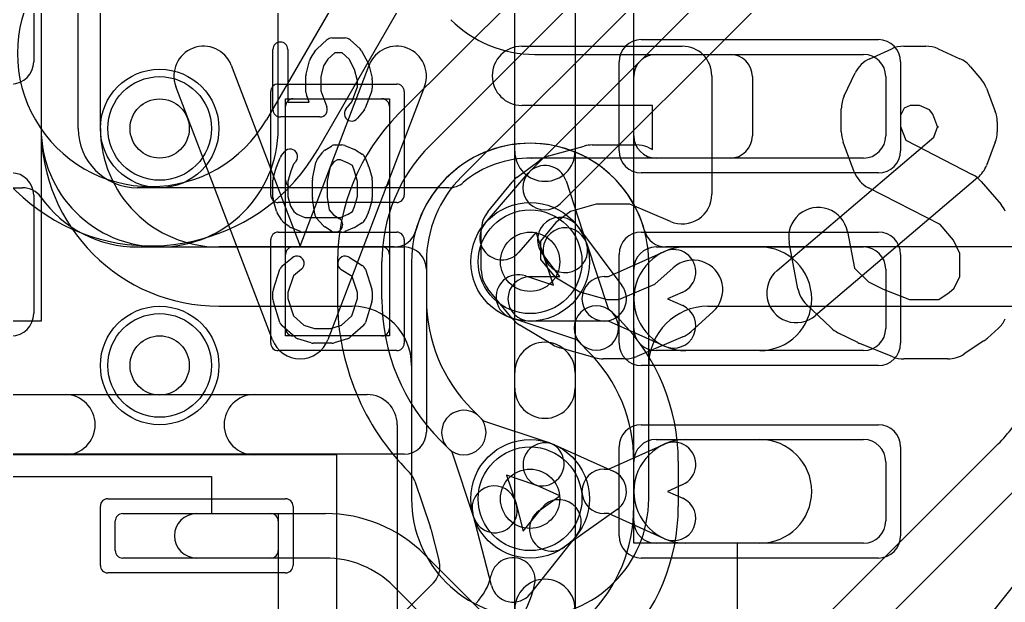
# Model space of a CAD drawing. Extents: x -3.9 to 29.3, y -3.9 to 20.
# Drawn here: x 5.028 to 8.353, y 10.401 to 12.367 of the extents above; entities that cross this region are included whole.
import ezdxf

# ---------------------------------------------------------------- set-up
doc = ezdxf.new("R2010")
doc.units = 0
for name, color, linetype in [('Hole', 1, 'CONTINUOUS'), ('L1', 3, 'CONTINUOUS'), ('L2', 3, 'CONTINUOUS'), ('L3', 3, 'CONTINUOUS'), ('L4', 3, 'CONTINUOUS'), ('MetalMask-A', 176, 'CONTINUOUS'), ('PartsArea-A', 111, 'CONTINUOUS'), ('PartsSilk-A', 221, 'CONTINUOUS'), ('PartsSilk-B', 221, 'CONTINUOUS'), ('Resist-A', 2, 'CONTINUOUS'), ('Resist-B', 2, 'CONTINUOUS'), ('Silk-A', 140, 'CONTINUOUS'), ('Silk-B', 140, 'CONTINUOUS')]:
    doc.layers.add(name, color=color, linetype=linetype)

msp = doc.modelspace()

# ---------------------------------------------------------------- linework, layer by layer
at = {"layer": 'Hole'}
for centre in [(5.5, 12), (6.75, 11.55), (5.5, 11.2), (6.75, 10.75)]:
    msp.add_circle(centre, 0.1, dxfattribs=at)
at = {"layer": 'L1'}
for p, q in [((5.22504, 12), (5.22504, 12.8)), ((6.76569, 12.25), (7.42503, 12.25)), ((7.175, 12.25), (7.875, 12.25)), ((7.1, 11.975), (7.1, 12.175)), ((7.5, 12.17503), (7.5, 11.97497)), ((7.95, 12.175), (7.95, 11.975)), ((5.925, 11.825), (5.925, 12.075)), ((5.95, 12.1), (6.25, 12.1)), ((6.275, 12.075), (6.275, 11.825)), ((7.42503, 11.9), (6.75583, 11.9)), ((7.875, 11.9), (7.175, 11.9)), ((3.67497, 11.8), (5.03771, 11.8)), ((6.47609, 11.8), (5.42504, 11.8)), ((6.25, 11.8), (5.95, 11.8)), ((6.91, 11.67), (7.05999, 11.47)), ((5.42504, 11.59996), (6.32503, 11.59996)), ((5.925, 11.325), (5.925, 11.575)), ((5.95, 11.6), (6.25, 11.6)), ((6.275, 11.575), (6.275, 11.325)), ((6.85, 11.5), (6.79, 11.58)), ((7.014, 11.5), (7.20357, 11.58476)), ((7.175, 11.6), (7.875, 11.6)), ((7.275, 11.6), (7.525, 11.6)), ((6.4, 11.52499), (6.4, 10.97501)), ((7.1, 11.325), (7.1, 11.525)), ((7.95, 11.525), (7.95, 11.325)), ((6.75, 11.5), (6.85, 11.5)), ((7, 11.5), (7.014, 11.5)), ((7.26479, 11.44782), (7.21375, 11.425)), ((7.21375, 11.425), (7.26479, 11.40218)), ((6.99999, 11.35), (6.75, 11.35)), ((7.014, 11.35), (7, 11.35)), ((7.20357, 11.26524), (7.014, 11.35)), ((6.25, 11.3), (5.95, 11.3)), ((7.875, 11.25), (7.175, 11.25)), ((7.525, 11.25), (7.275, 11.25)), ((7.175, 10.95), (7.875, 10.95)), ((7.275, 10.95), (7.525, 10.95)), ((6.83176, 10.93253), (7.03065, 10.84345)), ((7.014, 10.85), (7.20357, 10.93476)), ((6.32503, 10.90004), (4.5828, 10.90004)), ((7.1, 10.675), (7.1, 10.875)), ((7.95, 10.875), (7.95, 10.675)), ((7, 10.85), (7.014, 10.85)), ((6.85, 10.76), (6.77044, 10.79563)), ((7.26479, 10.79782), (7.21375, 10.775)), ((7.21375, 10.775), (7.26479, 10.75218)), ((6.77908, 10.70932), (6.85, 10.76)), ((7.04359, 10.71398), (6.86628, 10.58728)), ((5.35, 10.575), (5.35, 10.675)), ((5.375, 10.7), (5.875, 10.7)), ((5.625, 10.7), (6.05931, 10.7)), ((5.9, 10.675), (5.9, 10.575)), ((7.014, 10.7), (7, 10.7)), ((7.20357, 10.61524), (7.014, 10.7)), ((7.875, 10.6), (7.175, 10.6)), ((7.525, 10.6), (7.275, 10.6)), ((5.875, 10.55), (5.375, 10.55)), ((6.05931, 10.55), (5.625, 10.55)), ((6.3952, 10.56088), (6.76704, 10.18902)), ((6.66098, 10.08295), (6.28913, 10.45481))]:
    msp.add_line(p, q, dxfattribs=at)
for centre in [(5.5, 12), (6.75, 11.55), (5.5, 11.2), (6.75, 10.75)]:
    msp.add_circle(centre, 0.2, dxfattribs=at)
for centre, radius, start, end in [((6.76568, 12.65), 0.4, -135, -89.99857), ((7.175, 12.175), 0.075, 90, 180), ((7.42503, 12.17503), 0.07497, 0, 90), ((7.875, 12.175), 0.075, 0, 90), ((5.95, 12.075), 0.025, 90, 180), ((6.25, 12.075), 0.025, 0, 90), ((5.42504, 12), 0.2, 180, -90), ((7.175, 11.975), 0.075, 180, -90), ((7.42503, 11.97497), 0.07497, -90, 0), ((7.875, 11.975), 0.075, -90, 0), ((6.75, 11.55), 0.35004, 89.2143, 130.12601), ((6.75583, 11.97497), 0.07497, -90.78723, -90), ((5.95, 11.825), 0.025, 180, -90), ((6.25, 11.825), 0.025, -90, 0), ((6.47609, 11.87497), 0.07497, -90, -49.86955), ((5.03771, 11.72503), 0.07497, 35.37332, 90), ((5.42504, 12), 0.40004, -144.62899, -90), ((6.85, 11.625), 0.075, 36.8699, -143.13194), ((5.95, 11.575), 0.025, 90, 180), ((6.25, 11.575), 0.025, 0, 90), ((6.32503, 11.52499), 0.07497, 0, 90), ((7.275, 11.425), 0.175, 90, -90), ((7.175, 11.525), 0.075, 90, 180), ((7.23418, 11.51629), 0.075, -65.91263, 114.08968), ((7.525, 11.425), 0.175, -90, 90), ((7.875, 11.525), 0.075, 0, 90), ((6.75, 11.425), 0.075, 90, -90), ((7, 11.425), 0.075, 90, -90), ((6.99999, 11.425), 0.075, -90, 36.8699), ((7.23418, 11.33371), 0.075, -114.08737, 65.91032), ((5.95, 11.325), 0.025, 180, -90), ((6.25, 11.325), 0.025, -90, 0), ((7.175, 11.325), 0.075, 180, -90), ((7.875, 11.325), 0.075, -90, 0), ((6.32503, 10.97501), 0.07497, -90, 0), ((7.275, 10.775), 0.175, 90, -90), ((7.175, 10.875), 0.075, 90, 180), ((7.23418, 10.86629), 0.075, -65.91263, 114.08968), ((7.525, 10.775), 0.175, -90, 90), ((7.875, 10.875), 0.075, 0, 90), ((6.8011, 10.86408), 0.075, 65.87152, -114.12693), ((7, 10.775), 0.075, 90, -90), ((6.99999, 10.775), 0.075, -54.45344, 65.87152), ((7.23418, 10.68371), 0.075, -114.08737, 65.91032), ((6.82268, 10.6483), 0.075, 125.54656, -54.45162), ((5.375, 10.675), 0.025, 90, 180), ((5.625, 10.625), 0.075, 90, -90), ((5.875, 10.675), 0.025, 0, 90), ((6.05932, 10.225), 0.475, 45, 90.00121), ((7.175, 10.675), 0.075, 180, -90), ((7.875, 10.675), 0.075, -90, 0), ((5.375, 10.575), 0.025, 180, -90), ((5.875, 10.575), 0.025, -90, 0), ((6.05932, 10.225), 0.325, 45, 90.00176)]:
    msp.add_arc(centre, radius, start, end, dxfattribs=at)
at = {"layer": 'L2'}
for p, q in [((5.09996, 12.8), (5.09996, 12)), ((5.90004, 12), (5.90004, 12.8)), ((6.34996, 11.55), (6.34996, 10.75)), ((7.15004, 10.75), (7.15004, 11.55))]:
    msp.add_line(p, q, dxfattribs=at)
msp.add_circle((5.5, 11.2), 0.2, dxfattribs=at)
for centre, start, end in [((5.5, 12), 180, 0), ((6.75, 11.55), 0, 180), ((6.75, 10.75), 180, 0)]:
    msp.add_arc(centre, 0.40004, start, end, dxfattribs=at)
at = {"layer": 'L3'}
for p, q in [((5.09996, 12.7), (5.09996, 12)), ((5.3, 12), (5.3, 12.7)), ((6.29172, 11.6), (5.7, 11.6)), ((11.93431, 11.6), (7.20828, 11.6)), ((5.7, 11.39996), (6.14996, 11.39996)), ((7.35004, 11.39996), (11.93431, 11.39996)), ((6.34996, 11.19996), (6.34996, 10.75)), ((7.15004, 10.75), (7.15004, 11.19996))]:
    msp.add_line(p, q, dxfattribs=at)
for centre in [(5.5, 12), (5.5, 11.2)]:
    msp.add_circle(centre, 0.2, dxfattribs=at)
for centre, radius, start, end in [((5.7, 12), 0.60004, 180, -90), ((5.7, 12), 0.4, 180, -90), ((6.75, 11.55), 0.40004, 15.25386, 164.74614), ((6.29172, 11.67497), 0.07497, -90, -15.25043), ((7.20828, 11.67497), 0.07497, -164.74957, -90), ((6.14996, 11.19996), 0.2, 0, 90), ((7.35004, 11.19996), 0.2, 90, 180), ((6.75, 10.75), 0.40004, 180, 0)]:
    msp.add_arc(centre, radius, start, end, dxfattribs=at)
at = {"layer": 'L4'}
for p, q in [((6.41255, 11.94287), (8.59023, 14.12055)), ((8.69629, 14.01449), (6.51861, 11.83681)), ((6.74697, 11.85303), (8.80243, 13.90849)), ((8.90849, 13.80243), (6.85303, 11.74697)), ((6.69318, 13.47203), (5.86001, 12.02893)), ((6.03325, 11.92891), (6.86642, 13.37201)), ((6.8295, 12.57202), (6.30645, 12.04897)), ((6.59831, 11.68035), (6.74312, 11.84888)), ((6.87131, 11.82324), (6.94016, 11.61197)), ((6.77, 11.65001), (6.71207, 11.58259)), ((6.79754, 11.56549), (6.77, 11.65001)), ((6.93968, 11.61341), (7.01351, 11.39255)), ((6.09995, 11.55043), (6.09995, 11.42354)), ((6.24999, 11.42353), (6.24999, 11.55043)), ((6.39999, 11.55043), (6.39999, 11.42353)), ((6.82919, 11.47081), (6.79742, 11.56585)), ((6.73415, 11.50258), (6.82919, 11.47081)), ((7.01351, 11.39255), (7.02665, 11.37941)), ((7.02665, 11.37941), (7.05229, 11.35377)), ((6.90745, 11.28649), (6.68659, 11.36032)), ((6.92059, 11.27335), (6.90745, 11.28649)), ((6.94623, 11.24771), (6.92059, 11.27335)), ((6.55375, 11.05231), (6.57941, 11.02664)), ((6.5794, 11.02665), (6.59254, 11.01351)), ((6.59254, 11.01351), (6.81341, 10.93968)), ((6.47333, 10.9206), (6.44768, 10.94624)), ((6.48648, 10.90745), (6.47334, 10.92059)), ((6.56032, 10.68659), (6.48648, 10.90745)), ((7.53697, 10.14303), (8.32899, 10.93506)), ((7.1, 10.72353), (7.1, 10.87647)), ((7.25, 10.87647), (7.25, 10.72353)), ((6.34161, 10.84014), (6.34292, 10.83883)), ((6.36101, 10.80959), (6.41332, 10.65309)), ((6.76585, 10.79742), (6.67081, 10.82919)), ((6.67081, 10.82919), (6.70258, 10.73415)), ((8.43506, 10.829), (7.64303, 10.03697)), ((6.7016, 10.73745), (6.72675, 10.64046)), ((6.72675, 10.64046), (6.78912, 10.71887)), ((6.61928, 10.4573), (6.5564, 10.69979)), ((6.41479, 10.64814), (6.44332, 10.53814)), ((6.90652, 10.62549), (6.75058, 10.42944)), ((8.00983, 9.98894), (8.50434, 10.61195)), ((6.42375, 10.46628), (5.97943, 10.02196))]:
    msp.add_line(p, q, dxfattribs=at)
for centre in [(5.5, 12), (6.75, 11.55), (5.5, 11.2), (6.75, 10.75)]:
    msp.add_circle(centre, 0.2, dxfattribs=at)
for centre, radius, start, end in [((5.4703, 12.25392), 0.65003, 150.00071, -29.99929), ((5.4703, 12.25393), 0.45, 149.99991, -29.99988), ((6.80499, 11.55043), 0.70504, 135, 180), ((6.80499, 11.55043), 0.555, 135, 180), ((6.8, 11.8), 0.075, 18.05084, 139.32578), ((6.8, 11.8), 0.075, 135, -45), ((6.80499, 11.55043), 0.405, 135, 180), ((6.65519, 11.63147), 0.075, 139.32578, -40.67094), ((6.86855, 11.58963), 0.075, 18.48568, -161.51587), ((6.86885, 11.58873), 0.075, -161.94916, 18.05008), ((6.71037, 11.43145), 0.075, 71.51432, -108.48413), ((6.92499, 11.42354), 0.82504, 180, -134.99902), ((6.92499, 11.42353), 0.675, 180, -135.0012), ((6.92499, 11.42353), 0.525, 180, -135.00154), ((6.97362, 11.32638), 0.075, 45, -135), ((6.97362, 11.32638), 0.075, -135, 45), ((6.575, 10.87647), 0.675, 0, 45.0006), ((6.575, 10.87647), 0.525, 0, 45.00077), ((6.52637, 10.97362), 0.075, 45, -134.99872), ((7.93301, 11.33104), 0.56, -45, -29.9997), ((6.52637, 10.97362), 0.075, -135.0108, 44.98883), ((6.78963, 10.86855), 0.075, -108.48568, 71.5166), ((6.28991, 10.78582), 0.07497, 18.4857, 45), ((6.629, 10.71862), 0.075, 14.54021, -165.46284), ((6.84782, 10.67218), 0.075, -38.49875, 141.50093), ((6.63145, 10.71037), 0.075, -161.51432, 18.48629), ((6.575, 10.72352), 0.525, -45, 0.00109), ((6.575, 10.72352), 0.675, -45, 0.00085), ((6.34222, 10.62932), 0.07497, 14.53857, 18.4857), ((6.69188, 10.47613), 0.075, -11.97523, 168.0249), ((6.37072, 10.51931), 0.075, -45, 14.54021), ((6.43507, 10.5306), 0.18752, -45, -11.97568), ((6.69188, 10.47613), 0.075, -165.45979, -38.49875), ((6.43507, 10.5306), 0.33752, -45, -11.97513)]:
    msp.add_arc(centre, radius, start, end, dxfattribs=at)
at = {"layer": 'MetalMask-A'}
for p, q in [((7.175, 12.25), (7.875, 12.25)), ((7.1, 11.975), (7.1, 12.175)), ((7.95, 12.175), (7.95, 11.975)), ((5.925, 11.825), (5.925, 12.075)), ((5.95, 12.1), (6.25, 12.1)), ((6.275, 12.075), (6.275, 11.825)), ((7.875, 11.9), (7.175, 11.9)), ((6.25, 11.8), (5.95, 11.8)), ((5.925, 11.325), (5.925, 11.575)), ((5.95, 11.6), (6.25, 11.6)), ((6.275, 11.575), (6.275, 11.325)), ((7.175, 11.6), (7.875, 11.6)), ((7.1, 11.325), (7.1, 11.525)), ((7.95, 11.525), (7.95, 11.325)), ((6.25, 11.3), (5.95, 11.3)), ((7.875, 11.25), (7.175, 11.25)), ((7.175, 10.95), (7.875, 10.95)), ((7.1, 10.675), (7.1, 10.875)), ((7.95, 10.875), (7.95, 10.675)), ((5.35, 10.575), (5.35, 10.675)), ((5.375, 10.7), (5.875, 10.7)), ((5.9, 10.675), (5.9, 10.575)), ((7.875, 10.6), (7.175, 10.6)), ((5.875, 10.55), (5.375, 10.55))]:
    msp.add_line(p, q, dxfattribs=at)
for centre, radius, start, end in [((7.175, 12.175), 0.075, 90, 180), ((7.875, 12.175), 0.075, 0, 90), ((5.95, 12.075), 0.025, 90, 180), ((6.25, 12.075), 0.025, 0, 90), ((7.175, 11.975), 0.075, 180, -90), ((7.875, 11.975), 0.075, -90, 0), ((5.95, 11.825), 0.025, 180, -90), ((6.25, 11.825), 0.025, -90, 0), ((5.95, 11.575), 0.025, 90, 180), ((6.25, 11.575), 0.025, 0, 90), ((7.175, 11.525), 0.075, 90, 180), ((7.875, 11.525), 0.075, 0, 90), ((5.95, 11.325), 0.025, 180, -90), ((6.25, 11.325), 0.025, -90, 0), ((7.175, 11.325), 0.075, 180, -90), ((7.875, 11.325), 0.075, -90, 0), ((7.175, 10.875), 0.075, 90, 180), ((7.875, 10.875), 0.075, 0, 90), ((5.375, 10.675), 0.025, 90, 180), ((5.875, 10.675), 0.025, 0, 90), ((7.175, 10.675), 0.075, 180, -90), ((7.875, 10.675), 0.075, -90, 0), ((5.375, 10.575), 0.025, 180, -90), ((5.875, 10.575), 0.025, -90, 0)]:
    msp.add_arc(centre, radius, start, end, dxfattribs=at)
at = {"layer": 'PartsArea-A'}
for p, q in [((7.1, 10.6), (7.1, 12.9)), ((5.1, 12.65), (5.1, 11.35)), ((5.925, 11.3), (5.925, 12.1)), ((5.925, 12.1), (6.275, 12.1)), ((6.275, 12.1), (6.275, 11.3)), ((5.1, 11.35), (4.4, 11.35)), ((6.275, 11.3), (5.925, 11.3)), ((4.625, 10.825), (5.675, 10.825)), ((5.675, 10.825), (5.675, 10.7)), ((5.675, 10.7), (5.9, 10.7)), ((5.9, 10.7), (5.9, 9.5)), ((7.45, 10.6), (7.1, 10.6)), ((7.45, 9.65), (7.45, 10.6))]:
    msp.add_line(p, q, dxfattribs=at)
at = {"layer": 'PartsSilk-A'}
for p, q in [((6.6984, 9), (6.6984, 13.33081)), ((6.9016, 13.33081), (6.9016, 9.1016)), ((6.08148, 12.30556), (6.12593, 12.30556)), ((6.03125, 12.26843), (6.06458, 12.29899)), ((6.14283, 12.29899), (6.17616, 12.26843)), ((5.88241, 12.06389), (5.88241, 12.26667)), ((5.93241, 12.26667), (5.93241, 12.08889)), ((6.00883, 12.23609), (6.02735, 12.26387)), ((6.09121, 12.25556), (6.06727, 12.23362)), ((6.1162, 12.25556), (6.09121, 12.25556)), ((6.13921, 12.23446), (6.1162, 12.25556)), ((6.18132, 12.26176), (6.20354, 12.22009)), ((5.99427, 12.18384), (6.00538, 12.22828)), ((6.05283, 12.21196), (6.04352, 12.1747)), ((6.06727, 12.23362), (6.05283, 12.21196)), ((6.15797, 12.19928), (6.13921, 12.23446)), ((6.20573, 12.21439), (6.21684, 12.16995)), ((5.99352, 12.12222), (5.99352, 12.17778)), ((6.04352, 12.1747), (6.04352, 12.12682)), ((6.16759, 12.16081), (6.15797, 12.19928)), ((6.1484, 12.09034), (6.16759, 12.14071)), ((6.16759, 12.14071), (6.16759, 12.16081)), ((6.21759, 12.16389), (6.21759, 12.13611)), ((6.00446, 12.08889), (5.99516, 12.11332)), ((6.04352, 12.12682), (6.0641, 12.07279)), ((6.21595, 12.12721), (6.19373, 12.06888)), ((5.93241, 12.08889), (6.00446, 12.08889)), ((6.12863, 12.06562), (6.1484, 12.09034)), ((6.04074, 12.03889), (5.90741, 12.03889)), ((6.18989, 12.06216), (6.16767, 12.03438)), ((6.05713, 11.92676), (6.07935, 11.94064)), ((6.09259, 11.94444), (6.11481, 11.94444)), ((6.12442, 11.94252), (6.15776, 11.92864)), ((5.91011, 11.90729), (5.92122, 11.92118)), ((6.03176, 11.89544), (6.05028, 11.92044)), ((6.1614, 11.92676), (6.18362, 11.91287)), ((5.89531, 11.87317), (5.90642, 11.90095)), ((5.95147, 11.87895), (5.94221, 11.85579)), ((5.96026, 11.88994), (5.95147, 11.87895)), ((6.01623, 11.8299), (6.02734, 11.88546)), ((6.08764, 11.88687), (6.07527, 11.87017)), ((6.09976, 11.89444), (6.08764, 11.88687)), ((6.10981, 11.89444), (6.09976, 11.89444)), ((6.13664, 11.88327), (6.10981, 11.89444)), ((6.15019, 11.8748), (6.13664, 11.88327)), ((6.15779, 11.85579), (6.15019, 11.8748)), ((6.19358, 11.90095), (6.20469, 11.87317)), ((5.88337, 11.83187), (5.89448, 11.87076)), ((5.94221, 11.85579), (5.93241, 11.8215)), ((6.07527, 11.87017), (6.06574, 11.82252)), ((6.16759, 11.8215), (6.15779, 11.85579)), ((6.20552, 11.87076), (6.21663, 11.83187)), ((5.88241, 11.76667), (5.88241, 11.825)), ((5.93241, 11.8215), (5.93241, 11.77017)), ((6.01574, 11.76667), (6.01574, 11.825)), ((6.06574, 11.82252), (6.06574, 11.76842)), ((6.16759, 11.77017), (6.16759, 11.8215)), ((6.21759, 11.825), (6.21759, 11.76667)), ((5.89448, 11.72091), (5.88337, 11.7598)), ((5.93241, 11.77017), (5.94167, 11.73775)), ((6.02339, 11.71041), (6.01598, 11.76319)), ((6.06574, 11.76842), (6.07186, 11.72485)), ((6.15792, 11.73633), (6.16759, 11.77017)), ((6.21663, 11.7598), (6.20552, 11.72091)), ((5.91182, 11.69004), (5.89701, 11.71504)), ((5.94167, 11.73775), (5.95231, 11.7198)), ((5.95231, 11.7198), (5.96435, 11.71077)), ((5.96435, 11.71077), (5.99019, 11.7)), ((6.07186, 11.72485), (6.08667, 11.70818)), ((6.08667, 11.70818), (6.10584, 11.6962)), ((6.10981, 11.7), (6.13664, 11.71118)), ((6.13664, 11.71118), (6.15063, 11.71992)), ((6.15063, 11.71992), (6.15792, 11.73633)), ((6.20433, 11.71763), (6.19322, 11.69263)), ((5.93685, 11.66889), (5.91833, 11.68278)), ((5.99019, 11.7), (6.10981, 11.7)), ((6.05168, 11.67228), (6.02946, 11.69728)), ((6.18362, 11.68158), (6.1614, 11.66769)), ((5.97558, 11.65192), (5.94224, 11.66581)), ((6.11481, 11.65), (5.98519, 11.65)), ((6.07934, 11.6538), (6.05712, 11.66769)), ((6.15776, 11.66581), (6.12442, 11.65192)), ((5.91363, 11.53588), (5.94696, 11.56365)), ((6.13918, 11.56564), (6.18362, 11.53787)), ((5.88369, 11.4579), (5.90591, 11.52457)), ((5.97896, 11.52523), (5.9511, 11.50202)), ((6.1495, 11.50023), (6.11268, 11.52324)), ((6.19409, 11.52457), (6.21631, 11.4579)), ((5.9511, 11.50202), (5.93241, 11.44594)), ((6.16759, 11.44594), (6.1495, 11.50023)), ((5.88241, 11.42222), (5.88241, 11.45)), ((5.93241, 11.44594), (5.93241, 11.42612)), ((6.16759, 11.42612), (6.16759, 11.44594)), ((6.21759, 11.45), (6.21759, 11.42222)), ((5.90582, 11.34516), (5.8836, 11.4146)), ((5.93241, 11.42612), (5.95132, 11.36702)), ((6.14868, 11.36702), (6.16759, 11.42612)), ((6.2164, 11.4146), (6.19418, 11.34516)), ((5.95132, 11.36702), (5.98656, 11.33618)), ((6.11344, 11.33618), (6.14868, 11.36702)), ((5.95761, 11.29508), (5.91317, 11.33397)), ((5.98656, 11.33618), (6.02234, 11.325)), ((6.02234, 11.325), (6.07766, 11.325)), ((6.07766, 11.325), (6.11344, 11.33618)), ((6.18683, 11.33397), (6.14239, 11.29508)), ((6.01106, 11.27614), (5.96661, 11.29003)), ((6.08148, 11.275), (6.01852, 11.275)), ((6.13339, 11.29003), (6.08894, 11.27614)), ((4.1, 11.1016), (6.2, 11.1016)), ((6.3016, 11), (6.3016, 9.2)), ((6.0984, 10.8984), (4.2016, 10.8984)), ((6.0984, 9.2), (6.0984, 10.8984))]:
    msp.add_line(p, q, dxfattribs=at)
for centre, radius, start, end in [((6.08148, 12.28056), 0.025, 90, 132.51745), ((6.12593, 12.28056), 0.025, 47.4797, 90), ((5.90741, 12.26667), 0.025, 0, 180), ((6.04815, 12.25), 0.025, 132.5203, 146.30993), ((6.15926, 12.25), 0.025, 28.0617, 47.48255), ((6.02963, 12.22222), 0.025, 146.30358, 165.96376), ((6.18148, 12.20833), 0.025, 14.03068, 28.0682), ((6.01852, 12.17778), 0.025, 165.96932, 180), ((6.19259, 12.16389), 0.025, 0, 14.03624), ((6.01852, 12.12222), 0.025, 180, -159.14636), ((6.19259, 12.13611), 0.025, -20.8565, 0), ((6.04074, 12.06389), 0.025, -90, 20.8565), ((5.90741, 12.06389), 0.025, 180, -90), ((6.14815, 12.05), 0.025, 141.33303, -38.65478), ((6.17037, 12.07778), 0.025, -38.66697, -20.85364), ((6.09259, 11.91944), 0.025, 90, 121.98594), ((6.11481, 11.91944), 0.025, 67.39424, 90), ((5.92963, 11.89167), 0.025, 141.33303, 158.2071), ((5.94074, 11.90556), 0.025, -38.66697, 141.34522), ((6.07037, 11.90556), 0.025, 121.98594, 143.47387), ((6.14815, 11.90556), 0.025, 57.99462, 67.39424), ((6.17037, 11.89167), 0.025, 21.7929, 57.99462), ((5.91852, 11.86389), 0.025, 158.2071, 164.05146), ((6.05185, 11.88056), 0.025, 143.47387, 168.69456), ((6.18148, 11.86389), 0.025, 15.94854, 21.7929), ((5.90741, 11.825), 0.025, 164.05146, 180), ((6.04074, 11.825), 0.025, 168.69456, 180), ((6.19259, 11.825), 0.025, 0, 15.94854), ((5.90741, 11.76667), 0.025, 180, -164.05146), ((6.04074, 11.76667), 0.025, 180, -171.99953), ((6.19259, 11.76667), 0.025, -15.94854, 0), ((5.91852, 11.72778), 0.025, -164.05146, -149.36248), ((6.04815, 11.71389), 0.025, -171.99953, -138.37217), ((6.18148, 11.72778), 0.025, -23.95086, -15.94854), ((5.93333, 11.70278), 0.025, -149.36248, -126.8699), ((6.07037, 11.68889), 0.025, -138.37217, -122.00538), ((6.09259, 11.675), 0.025, -122.00538, 57.98998), ((6.17037, 11.70278), 0.025, -57.99462, -23.95086), ((5.95185, 11.68889), 0.025, -126.8699, -112.60576), ((5.98519, 11.675), 0.025, -112.60576, -90), ((6.11481, 11.675), 0.025, -90, -67.39424), ((6.14815, 11.68889), 0.025, -67.39424, -57.99462), ((5.96296, 11.54444), 0.025, -50.2091, 129.8005), ((6.12593, 11.54444), 0.025, 57.99462, -122.00075), ((5.92963, 11.51667), 0.025, 129.7909, 161.57954), ((6.17037, 11.51667), 0.025, 18.42046, 57.99462), ((5.90741, 11.45), 0.025, 161.57954, 180), ((6.19259, 11.45), 0.025, 0, 18.42046), ((5.90741, 11.42222), 0.025, 180, -162.25358), ((6.19259, 11.42222), 0.025, -17.74642, 0), ((5.92963, 11.35278), 0.025, -162.25358, -131.18808), ((6.17037, 11.35278), 0.025, -48.81192, -17.74642), ((5.97407, 11.31389), 0.025, -131.18808, -107.36223), ((6.01852, 11.3), 0.025, -107.36223, -90), ((6.08148, 11.3), 0.025, -90, -72.63777), ((6.12593, 11.31389), 0.025, -72.63777, -48.81192), ((6.2, 11), 0.1016, 0, 90)]:
    msp.add_arc(centre, radius, start, end, dxfattribs=at)
at = {"layer": 'PartsSilk-B'}
for p, q in [((6.72222, 12.27778), (7.26296, 12.27778)), ((8.01111, 12.27778), (8.08519, 12.27778)), ((7.89599, 12.23563), (7.97006, 12.26897)), ((8.12624, 12.26897), (8.20031, 12.23563)), ((5.7416, 12.21338), (5.97407, 11.60312)), ((5.97407, 11.60312), (6.20655, 12.21338)), ((8.23608, 12.20847), (8.27312, 12.16403)), ((7.36296, 12.17778), (7.36296, 11.77778)), ((7.80972, 12.10967), (7.84676, 12.18744)), ((5.88062, 11.28662), (5.5547, 12.14218)), ((6.39345, 12.14218), (6.06752, 11.28662)), ((8.28975, 12.1356), (8.31938, 12.05782)), ((7.16296, 12.07778), (6.72222, 12.07778)), ((7.16296, 11.92943), (7.16296, 12.07778)), ((8.03258, 12.07778), (8.01155, 12.06831)), ((8.06372, 12.07778), (8.03258, 12.07778)), ((8.0972, 12.06271), (8.06372, 12.07778)), ((7.8, 11.98889), (7.8, 12.06667)), ((8.01155, 12.06831), (8, 12.04407)), ((8, 12.04407), (8, 12.00681)), ((8.10879, 12.0488), (8.0972, 12.06271)), ((8.12593, 12.00382), (8.10879, 12.0488)), ((8, 12.00681), (8.01732, 11.96005)), ((8.11197, 11.97065), (8.12593, 12.00729)), ((8.12593, 12.00729), (8.12593, 12.00382)), ((8.32593, 12.02222), (8.32593, 11.98889)), ((6.81367, 11.90738), (6.93219, 11.94071)), ((6.95926, 11.94444), (7.10741, 11.94444)), ((7.58333, 11.52058), (8.11197, 11.97065)), ((7.84327, 11.85416), (7.80623, 11.95416)), ((8.01732, 11.96005), (8.24203, 11.84449)), ((8.31938, 11.95329), (8.28975, 11.87551)), ((7.1468, 11.93636), (7.16296, 11.92943)), ((6.70667, 11.83556), (6.78074, 11.89111)), ((6.60767, 11.71873), (6.68915, 11.81873)), ((8.26112, 11.83497), (7.71297, 11.3683)), ((8.27223, 11.82063), (8.33889, 11.74285)), ((8.13313, 11.6756), (7.89131, 11.79996)), ((6.97305, 11.74444), (6.88579, 11.7199)), ((7.08689, 11.74444), (6.97305, 11.74444)), ((7.22357, 11.68586), (7.08689, 11.74444)), ((6.88579, 11.7199), (6.83646, 11.6829)), ((6.83646, 11.6829), (6.78519, 11.61998)), ((8.17839, 11.62279), (8.13313, 11.6756)), ((6.58519, 11.52222), (6.58519, 11.65556)), ((7.82045, 11.65204), (7.84409, 11.52798)), ((6.78519, 11.61998), (6.78519, 11.5578)), ((7.65362, 11.45907), (7.62399, 11.61462)), ((8.2, 11.5774), (8.17839, 11.62279)), ((8.2, 11.50038), (8.2, 11.5774)), ((6.78519, 11.5578), (6.83313, 11.49896)), ((7.17133, 11.47429), (7.2331, 11.52989)), ((7.84409, 11.52798), (7.8915, 11.48272)), ((6.83313, 11.49896), (6.91775, 11.4482)), ((7.04984, 11.42222), (7.17133, 11.47429)), ((7.8915, 11.48272), (7.941, 11.45797)), ((8.18124, 11.46099), (8.2, 11.50038)), ((6.68915, 11.35905), (6.60767, 11.45905)), ((6.91775, 11.4482), (7.0101, 11.42222)), ((7.941, 11.45797), (8.03037, 11.42222)), ((8.12898, 11.42222), (8.16442, 11.44585)), ((8.16442, 11.44585), (8.18124, 11.46099)), ((7.0101, 11.42222), (7.04984, 11.42222)), ((8.03037, 11.42222), (8.12898, 11.42222)), ((7.3669, 11.38123), (7.29283, 11.31456)), ((7.76428, 11.32767), (7.6828, 11.40545)), ((6.82633, 11.26981), (6.71522, 11.33647)), ((7.85528, 11.27722), (7.78861, 11.31055)), ((8.32986, 11.32567), (8.29283, 11.29234)), ((7.26532, 11.29698), (7.10976, 11.23031)), ((7.97397, 11.22937), (7.86286, 11.27382)), ((8.2814, 11.28347), (8.21473, 11.23902)), ((6.96922, 11.22596), (6.8507, 11.2593)), ((7.07037, 11.22222), (6.9963, 11.22222)), ((8.15926, 11.22222), (8.01111, 11.22222))]:
    msp.add_line(p, q, dxfattribs=at)
for centre, start, end in [((5.64815, 12.17778), 20.85446, -159.14599), ((6.3, 12.17778), -20.85446, 159.1454), ((6.72222, 12.17778), 90, -90), ((7.26296, 12.17778), 0, 90), ((8.01111, 12.17778), 90, 114.23532), ((8.08519, 12.17778), 65.76468, 90), ((7.93704, 12.14444), 114.23532, 154.53173), ((8.15926, 12.14444), 39.81144, 65.76468), ((8.1963, 12.1), 20.85446, 39.81144), ((7.9, 12.06667), 154.53173, 180), ((8.22593, 12.02222), 0, 20.85446), ((7.9, 11.98889), 180, -159.67666), ((8.22593, 11.98889), -20.85446, 0), ((6.95926, 11.84444), 90, 105.70536), ((7.10741, 11.84444), 66.80367, 90), ((6.84074, 11.81111), 105.70536, 126.8699), ((8.1963, 11.91111), -49.59137, -20.85446), ((7.93704, 11.88889), -159.67666, -117.21335), ((8.1963, 11.75556), 40.5957, 62.78454), ((6.76667, 11.75556), 126.8699, 140.82387), ((7.26296, 11.77778), -113.19633, 0), ((8.26296, 11.67778), 25.46581, 40.59766), ((6.68519, 11.65556), 140.82387, 180), ((7.72222, 11.63333), 10.78403, -169.21519), ((7.3, 11.45556), -48.01151, 131.9902), ((6.68519, 11.52222), 180, -140.82387), ((7.64815, 11.44444), 130.40863, -49.59044), ((7.75185, 11.47778), -169.21597, -133.66912), ((6.76667, 11.42222), -140.82387, -120.96376), ((8.26296, 11.4), -48.01151, -25.46449), ((7.22593, 11.38889), -66.80141, -48.01151), ((7.83333, 11.4), -133.67098, -116.56161), ((5.97407, 11.32222), -159.14554, -20.8546), ((7.9, 11.36667), -116.56249, -111.80408), ((8.22593, 11.36667), -56.30834, -48.01022), ((6.87778, 11.35556), -120.96376, -105.71243), ((6.9963, 11.32222), -105.71243, -90), ((7.07037, 11.32222), -90, -66.80141), ((8.01111, 11.32222), -111.80141, -90), ((8.15926, 11.32222), -90, -56.30795)]:
    msp.add_arc(centre, 0.1, start, end, dxfattribs=at)
at = {"layer": 'Resist-A'}
for p, q in [((5.075, 12.625), (5.075, 12.225)), ((7.125, 12.3), (7.925, 12.3)), ((7.05, 11.925), (7.05, 12.225)), ((8, 12.225), (8, 11.925)), ((5.9, 12.15), (6.3, 12.15)), ((5.875, 11.775), (5.875, 12.125)), ((6.325, 12.125), (6.325, 11.775)), ((7.925, 11.85), (7.125, 11.85)), ((5.075, 11.775), (5.075, 11.375)), ((6.3, 11.75), (5.9, 11.75)), ((5.9, 11.65), (6.3, 11.65)), ((7.125, 11.65), (7.925, 11.65)), ((5.875, 11.275), (5.875, 11.625)), ((6.325, 11.625), (6.325, 11.275)), ((7.05, 11.275), (7.05, 11.575)), ((8, 11.575), (8, 11.275)), ((6.3, 11.25), (5.9, 11.25)), ((7.925, 11.2), (7.125, 11.2)), ((7.125, 11), (7.925, 11)), ((7.05, 10.625), (7.05, 10.925)), ((8, 10.925), (8, 10.625)), ((5.325, 10.75), (5.925, 10.75)), ((5.3, 10.525), (5.3, 10.725)), ((5.95, 10.725), (5.95, 10.525)), ((7.925, 10.55), (7.125, 10.55)), ((5.925, 10.5), (5.325, 10.5))]:
    msp.add_line(p, q, dxfattribs=at)
for centre in [(5.5, 12), (6.75, 11.55), (5.5, 11.2), (6.75, 10.75)]:
    msp.add_circle(centre, 0.175, dxfattribs=at)
for centre, radius, start, end in [((7.125, 12.225), 0.075, 90, 180), ((7.925, 12.225), 0.075, 0, 90), ((5, 12.225), 0.075, -90, 0), ((5.9, 12.125), 0.025, 90, 180), ((6.3, 12.125), 0.025, 0, 90), ((7.125, 11.925), 0.075, 180, -90), ((7.925, 11.925), 0.075, -90, 0), ((5, 11.775), 0.075, 0, 90), ((5.9, 11.775), 0.025, 180, -90), ((6.3, 11.775), 0.025, -90, 0), ((5.9, 11.625), 0.025, 90, 180), ((6.3, 11.625), 0.025, 0, 90), ((7.125, 11.575), 0.075, 90, 180), ((7.925, 11.575), 0.075, 0, 90), ((5, 11.375), 0.075, -90, 0), ((5.9, 11.275), 0.025, 180, -90), ((6.3, 11.275), 0.025, -90, 0), ((7.125, 11.275), 0.075, 180, -90), ((7.925, 11.275), 0.075, -90, 0), ((7.125, 10.925), 0.075, 90, 180), ((7.925, 10.925), 0.075, 0, 90), ((5.325, 10.725), 0.025, 90, 180), ((5.925, 10.725), 0.025, 0, 90), ((7.125, 10.625), 0.075, 180, -90), ((7.925, 10.625), 0.075, -90, 0), ((5.325, 10.525), 0.025, 180, -90), ((5.925, 10.525), 0.025, -90, 0)]:
    msp.add_arc(centre, radius, start, end, dxfattribs=at)
at = {"layer": 'Resist-B'}
for centre in [(5.5, 12), (6.75, 11.55), (5.5, 11.2), (6.75, 10.75)]:
    msp.add_circle(centre, 0.175, dxfattribs=at)
at = {"layer": 'Silk-A'}
for p, q in [((6.6984, 11.92327), (6.6984, 13.1234)), ((6.9016, 13.1234), (6.9016, 11.92327)), ((6.6984, 11.12327), (6.6984, 11.17673)), ((6.9016, 11.17673), (6.9016, 11.12327)), ((4.23289, 11.1016), (5.1809, 11.1016)), ((5.8191, 11.1016), (6.2, 11.1016)), ((6.3016, 11), (6.3016, 9.21383)), ((5.1809, 10.8984), (4.23289, 10.8984)), ((6.0984, 10.8984), (5.8191, 10.8984)), ((6.0984, 9.21383), (6.0984, 10.8984))]:
    msp.add_line(p, q, dxfattribs=at)
for centre, start, end in [((6.8, 11.92327), 180, 0), ((6.8, 11.17673), 0, 180), ((6.8, 11.12327), 180, 0), ((5.1809, 11), -90, 90), ((5.8191, 11), 90, -90), ((6.2, 11), 0, 90), ((6.8, 10.37673), 0, 180)]:
    msp.add_arc(centre, 0.1016, start, end, dxfattribs=at)
at = {"layer": 'Silk-B'}
for p, q in [((6.72222, 12.27778), (7.26296, 12.27778)), ((8.01111, 12.27778), (8.08519, 12.27778)), ((7.89599, 12.23563), (7.97006, 12.26897)), ((8.12624, 12.26897), (8.20031, 12.23563)), ((5.7416, 12.21338), (5.97407, 11.60312)), ((5.97407, 11.60312), (6.20655, 12.21338)), ((8.23608, 12.20847), (8.27312, 12.16403)), ((7.36296, 12.17778), (7.36296, 11.77778)), ((7.80972, 12.10967), (7.84676, 12.18744)), ((5.88062, 11.28662), (5.5547, 12.14218)), ((6.39345, 12.14218), (6.06752, 11.28662)), ((8.28975, 12.1356), (8.31938, 12.05782)), ((7.16296, 12.07778), (6.72222, 12.07778)), ((7.16296, 11.92943), (7.16296, 12.07778)), ((8.03258, 12.07778), (8.01155, 12.06831)), ((8.06372, 12.07778), (8.03258, 12.07778)), ((8.0972, 12.06271), (8.06372, 12.07778)), ((7.8, 11.98889), (7.8, 12.06667)), ((8.01155, 12.06831), (8, 12.04407)), ((8, 12.04407), (8, 12.00681)), ((8.10879, 12.0488), (8.0972, 12.06271)), ((8.12593, 12.00382), (8.10879, 12.0488)), ((8, 12.00681), (8.01732, 11.96005)), ((8.11197, 11.97065), (8.12593, 12.00729)), ((8.12593, 12.00729), (8.12593, 12.00382)), ((8.32593, 12.02222), (8.32593, 11.98889)), ((6.81367, 11.90738), (6.93219, 11.94071)), ((6.95926, 11.94444), (7.10741, 11.94444)), ((7.58333, 11.52058), (8.11197, 11.97065)), ((7.84327, 11.85416), (7.80623, 11.95416)), ((8.01732, 11.96005), (8.24203, 11.84449)), ((8.31938, 11.95329), (8.28975, 11.87551)), ((7.1468, 11.93636), (7.16296, 11.92943)), ((6.70667, 11.83556), (6.78074, 11.89111)), ((6.60767, 11.71873), (6.68915, 11.81873)), ((8.26112, 11.83497), (7.71297, 11.3683)), ((8.27223, 11.82063), (8.33889, 11.74285)), ((8.13313, 11.6756), (7.89131, 11.79996)), ((6.97305, 11.74444), (6.88579, 11.7199)), ((7.08689, 11.74444), (6.97305, 11.74444)), ((7.22357, 11.68586), (7.08689, 11.74444)), ((6.88579, 11.7199), (6.83646, 11.6829)), ((6.83646, 11.6829), (6.78519, 11.61998)), ((8.17839, 11.62279), (8.13313, 11.6756)), ((6.58519, 11.52222), (6.58519, 11.65556)), ((7.82045, 11.65204), (7.84409, 11.52798)), ((6.78519, 11.61998), (6.78519, 11.5578)), ((7.65362, 11.45907), (7.62399, 11.61462)), ((8.2, 11.5774), (8.17839, 11.62279)), ((8.2, 11.50038), (8.2, 11.5774)), ((6.78519, 11.5578), (6.83313, 11.49896)), ((7.17133, 11.47429), (7.2331, 11.52989)), ((7.84409, 11.52798), (7.8915, 11.48272)), ((6.83313, 11.49896), (6.91775, 11.4482)), ((7.04984, 11.42222), (7.17133, 11.47429)), ((7.8915, 11.48272), (7.941, 11.45797)), ((8.18124, 11.46099), (8.2, 11.50038)), ((6.68915, 11.35905), (6.60767, 11.45905)), ((6.91775, 11.4482), (7.0101, 11.42222)), ((7.941, 11.45797), (8.03037, 11.42222)), ((8.12898, 11.42222), (8.16442, 11.44585)), ((8.16442, 11.44585), (8.18124, 11.46099)), ((7.0101, 11.42222), (7.04984, 11.42222)), ((8.03037, 11.42222), (8.12898, 11.42222)), ((7.3669, 11.38123), (7.29283, 11.31456)), ((7.76428, 11.32767), (7.6828, 11.40545)), ((6.82633, 11.26981), (6.71522, 11.33647)), ((7.85528, 11.27722), (7.78861, 11.31055)), ((8.32986, 11.32567), (8.29283, 11.29234)), ((7.26532, 11.29698), (7.10976, 11.23031)), ((7.97397, 11.22937), (7.86286, 11.27382)), ((8.2814, 11.28347), (8.21473, 11.23902)), ((6.96922, 11.22596), (6.8507, 11.2593)), ((7.07037, 11.22222), (6.9963, 11.22222)), ((8.15926, 11.22222), (8.01111, 11.22222))]:
    msp.add_line(p, q, dxfattribs=at)
for centre, start, end in [((5.64815, 12.17778), 20.85446, -159.14599), ((6.3, 12.17778), -20.85446, 159.1454), ((6.72222, 12.17778), 90, -90), ((7.26296, 12.17778), 0, 90), ((8.01111, 12.17778), 90, 114.23532), ((8.08519, 12.17778), 65.76468, 90), ((7.93704, 12.14444), 114.23532, 154.53173), ((8.15926, 12.14444), 39.81144, 65.76468), ((8.1963, 12.1), 20.85446, 39.81144), ((7.9, 12.06667), 154.53173, 180), ((8.22593, 12.02222), 0, 20.85446), ((7.9, 11.98889), 180, -159.67666), ((8.22593, 11.98889), -20.85446, 0), ((6.95926, 11.84444), 90, 105.70536), ((7.10741, 11.84444), 66.80367, 90), ((6.84074, 11.81111), 105.70536, 126.8699), ((8.1963, 11.91111), -49.59137, -20.85446), ((7.93704, 11.88889), -159.67666, -117.21335), ((8.1963, 11.75556), 40.5957, 62.78454), ((6.76667, 11.75556), 126.8699, 140.82387), ((7.26296, 11.77778), -113.19633, 0), ((8.26296, 11.67778), 25.46581, 40.59766), ((6.68519, 11.65556), 140.82387, 180), ((7.72222, 11.63333), 10.78403, -169.21519), ((7.3, 11.45556), -48.01151, 131.9902), ((6.68519, 11.52222), 180, -140.82387), ((7.64815, 11.44444), 130.40863, -49.59044), ((7.75185, 11.47778), -169.21597, -133.66912), ((6.76667, 11.42222), -140.82387, -120.96376), ((8.26296, 11.4), -48.01151, -25.46449), ((7.22593, 11.38889), -66.80141, -48.01151), ((7.83333, 11.4), -133.67098, -116.56161), ((5.97407, 11.32222), -159.14554, -20.8546), ((7.9, 11.36667), -116.56249, -111.80408), ((8.22593, 11.36667), -56.30834, -48.01022), ((6.87778, 11.35556), -120.96376, -105.71243), ((6.9963, 11.32222), -105.71243, -90), ((7.07037, 11.32222), -90, -66.80141), ((8.01111, 11.32222), -111.80141, -90), ((8.15926, 11.32222), -90, -56.30795)]:
    msp.add_arc(centre, 0.1, start, end, dxfattribs=at)

doc.saveas('drawing.dxf')
